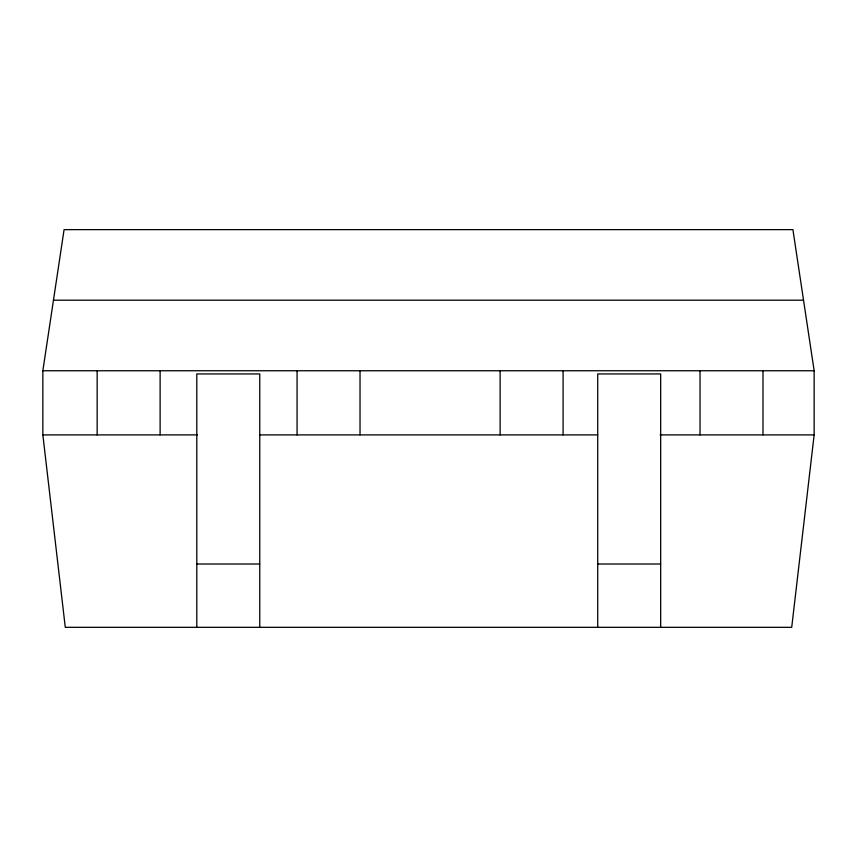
<?xml version="1.0" encoding="UTF-8"?>
<svg xmlns="http://www.w3.org/2000/svg" width="857" height="857" viewBox="0 0 857 857"><rect width="100%" height="100%" fill="white"/><g stroke="black" fill="none" stroke-linecap="round" stroke-linejoin="round"><path stroke-width="1.29" d="M814.15 434.895L791.718 627.324L65.282 627.324L42.85 434.895L42.85 370.749L64.082 229.633L792.918 229.633L814.15 370.749L814.15 434.895L660.147 434.895M53.466 300.196L803.534 300.196M42.85 370.749L814.15 370.749M42.85 434.895L197.346 434.895M259.832 434.895L597.65 434.895M196.799 564.013L259.757 564.013M597.715 564.013L660.672 564.013M762.987 370.749L762.987 434.895M700.03 370.749L700.03 434.895M660.672 627.367L660.672 373.941L597.715 373.941L597.715 627.367M563.081 370.749L563.081 434.895M500.124 370.749L500.124 434.895M360.026 370.749L360.026 434.895M297.068 370.749L297.068 434.895M259.757 627.367L259.757 373.941L196.799 373.941L196.799 627.367M160.12 370.749L160.12 434.895M97.152 370.749L97.152 434.895"/></g></svg>
